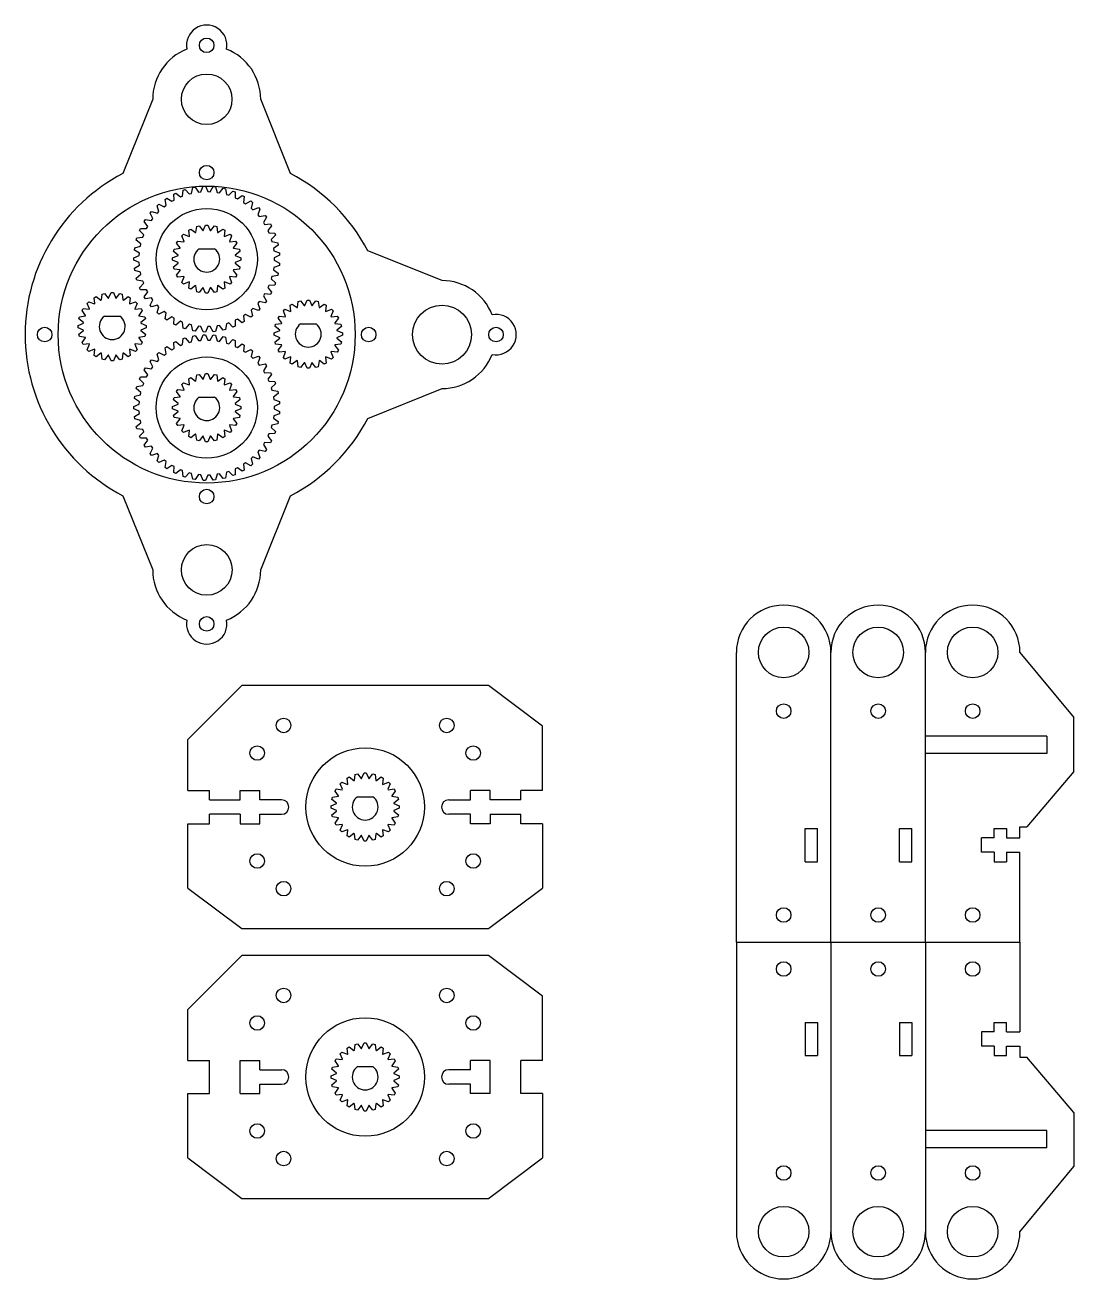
# Model space of a CAD drawing. Header units: inches. Extents: x -9.4 to 7.2, y 0.2 to 9.8.
# Drawn here: x -0.52 to 7.25, y 0.5 to 9.79 of the extents above; entities that cross this region are included whole.
import ezdxf

# ---------------------------------------------------------------- set-up
doc = ezdxf.new("R2010")
doc.units = ezdxf.units.IN
doc.header["$MEASUREMENT"] = 0
doc.layers.get('0').update_dxf_attribs({"lineweight": 25, "true_color": 0xffffff})

# ---------------------------------------------------------------- blocks, each defined once
blk = doc.blocks.new('bearing-gear')
for p, q in [((-0.2445, 0.4816), (-0.229, 0.4891)), ((-0.1954, 0.4603), (-0.1792, 0.4668)), ((-0.1751, 0.5109), (-0.1587, 0.5162)), ((-0.1294, 0.483), (-0.1125, 0.4872)), ((-0.1023, 0.5303), (-0.0853, 0.5333)), ((-0.0609, 0.4963), (-0.0436, 0.4981)), ((-0.0275, 0.5394), (-0.0102, 0.54)), ((0.0087, 0.4999), (0.0262, 0.4993)), ((0.0479, 0.5379), (0.065, 0.5361)), ((0.0782, 0.4938), (0.0954, 0.4908)), ((0.1223, 0.526), (0.139, 0.5219)), ((0.1462, 0.4782), (0.1628, 0.4728)), ((0.1943, 0.5039), (0.2103, 0.4974)), ((0.2625, 0.472), (0.2775, 0.4633)), ((-0.3677, 0.3955), (-0.3549, 0.4071)), ((-0.3147, 0.3886), (-0.3009, 0.3993)), ((-0.3091, 0.4429), (-0.2948, 0.4525)), ((-0.2575, 0.4286), (-0.2424, 0.4373)), ((0.2113, 0.4532), (0.227, 0.4455)), ((0.2723, 0.4193), (0.2868, 0.4096)), ((0.3257, 0.4308), (0.3393, 0.4202)), ((0.328, 0.3774), (0.341, 0.3657)), ((0.3825, 0.3813), (0.3944, 0.3689)), ((-0.4625, 0.2788), (-0.4534, 0.2935)), ((-0.4192, 0.3405), (-0.4081, 0.3537)), ((-0.4096, 0.2868), (-0.3993, 0.3009)), ((-0.3657, 0.341), (-0.3536, 0.3536)), ((0.3774, 0.328), (0.3886, 0.3147)), ((0.4318, 0.3244), (0.4419, 0.3104)), ((-0.4968, 0.2118), (-0.4898, 0.2275)), ((-0.4455, 0.227), (-0.4373, 0.2424)), ((0.4193, 0.2723), (0.4286, 0.2575)), ((0.4532, 0.2113), (0.4603, 0.1954)), ((0.4727, 0.2611), (0.4808, 0.2459)), ((0.5045, 0.1928), (0.5104, 0.1766)), ((-0.5215, 0.1406), (-0.5167, 0.1571)), ((-0.4908, 0.0954), (-0.4872, 0.1125)), ((-0.4728, 0.1628), (-0.4668, 0.1792)), ((0.4782, 0.1462), (0.483, 0.1294)), ((0.5264, 0.1207), (0.53, 0.1038)), ((-0.54, -0.0086), (-0.54, 0.0086)), ((-0.5359, 0.0666), (-0.5335, 0.0837)), ((-0.4993, 0.0262), (-0.4981, 0.0436)), ((0.4938, 0.0782), (0.4963, 0.0609)), ((0.4999, 0.0087), (0.4999, -0.0087)), ((0.5381, 0.0463), (0.5393, 0.0291)), ((-0.5335, -0.0837), (-0.5359, -0.0666)), ((-0.4981, -0.0436), (-0.4993, -0.0262)), ((0.4963, -0.0609), (0.4938, -0.0782)), ((0.5393, -0.0291), (0.5381, -0.0463)), ((-0.5167, -0.1571), (-0.5215, -0.1406)), ((-0.4872, -0.1125), (-0.4908, -0.0954)), ((-0.4668, -0.1792), (-0.4728, -0.1628)), ((0.483, -0.1294), (0.4782, -0.1462)), ((0.5104, -0.1766), (0.5045, -0.1928)), ((0.53, -0.1038), (0.5264, -0.1207)), ((-0.4898, -0.2275), (-0.4968, -0.2118)), ((-0.4373, -0.2424), (-0.4455, -0.227)), ((0.4286, -0.2575), (0.4193, -0.2723)), ((0.4603, -0.1954), (0.4532, -0.2113)), ((0.4808, -0.2459), (0.4727, -0.2611)), ((-0.4534, -0.2935), (-0.4625, -0.2788)), ((-0.4081, -0.3537), (-0.4192, -0.3405)), ((-0.3993, -0.3009), (-0.4096, -0.2868)), ((-0.3536, -0.3536), (-0.3657, -0.341)), ((0.341, -0.3657), (0.328, -0.3774)), ((0.3886, -0.3147), (0.3774, -0.328)), ((0.3944, -0.3689), (0.3825, -0.3813)), ((0.4419, -0.3104), (0.4318, -0.3244)), ((-0.3549, -0.4071), (-0.3677, -0.3955)), ((-0.3009, -0.3993), (-0.3147, -0.3886)), ((-0.2948, -0.4525), (-0.3091, -0.4429)), ((-0.2424, -0.4373), (-0.2575, -0.4286)), ((-0.1792, -0.4668), (-0.1954, -0.4603)), ((0.227, -0.4455), (0.2113, -0.4532)), ((0.2775, -0.4633), (0.2625, -0.472)), ((0.2868, -0.4096), (0.2723, -0.4193)), ((0.3393, -0.4202), (0.3257, -0.4308)), ((-0.229, -0.4891), (-0.2445, -0.4816)), ((-0.1587, -0.5162), (-0.1751, -0.5109)), ((-0.1125, -0.4872), (-0.1294, -0.483)), ((-0.0853, -0.5333), (-0.1023, -0.5303)), ((-0.0436, -0.4981), (-0.0609, -0.4963)), ((-0.0102, -0.54), (-0.0275, -0.5394)), ((0.0262, -0.4993), (0.0087, -0.4999)), ((0.065, -0.5361), (0.0479, -0.5379)), ((0.0954, -0.4908), (0.0782, -0.4938)), ((0.139, -0.5219), (0.1223, -0.526)), ((0.1628, -0.4728), (0.1462, -0.4782)), ((0.2103, -0.4974), (0.1943, -0.5039))]:
    blk.add_line(p, q)
at = {"color": 7, "true_color": 0x000000}
for p, q in [((-0.2424, 0.4373), (-0.2445, 0.4816)), ((-0.229, 0.4891), (-0.1954, 0.4603)), ((-0.1792, 0.4668), (-0.1751, 0.5109)), ((-0.1587, 0.5162), (-0.1294, 0.483)), ((-0.1125, 0.4872), (-0.1023, 0.5303)), ((-0.0853, 0.5333), (-0.0609, 0.4963)), ((-0.0436, 0.4981), (-0.0275, 0.5394)), ((-0.0102, 0.54), (0.0087, 0.4999)), ((0.0262, 0.4993), (0.0479, 0.5379)), ((0.065, 0.5361), (0.0782, 0.4938)), ((0.0954, 0.4908), (0.1223, 0.526)), ((0.139, 0.5219), (0.1462, 0.4782)), ((0.1628, 0.4728), (0.1943, 0.5039)), ((0.2103, 0.4974), (0.2113, 0.4532)), ((0.227, 0.4455), (0.2625, 0.472)), ((-0.3536, 0.3536), (-0.3677, 0.3955)), ((-0.3549, 0.4071), (-0.3147, 0.3886)), ((-0.3009, 0.3993), (-0.3091, 0.4429)), ((-0.2948, 0.4525), (-0.2575, 0.4286)), ((0.2775, 0.4633), (0.2723, 0.4193)), ((0.2868, 0.4096), (0.3257, 0.4308)), ((0.3393, 0.4202), (0.328, 0.3774)), ((0.341, 0.3657), (0.3825, 0.3813)), ((-0.4373, 0.2424), (-0.4625, 0.2788)), ((-0.4534, 0.2935), (-0.4096, 0.2868)), ((-0.3993, 0.3009), (-0.4192, 0.3405)), ((-0.4081, 0.3537), (-0.3657, 0.341)), ((0.3944, 0.3689), (0.3774, 0.328)), ((0.3886, 0.3147), (0.4318, 0.3244)), ((0.4419, 0.3104), (0.4193, 0.2723)), ((-0.4668, 0.1792), (-0.4968, 0.2118)), ((-0.4898, 0.2275), (-0.4455, 0.227)), ((0.4286, 0.2575), (0.4727, 0.2611)), ((0.4808, 0.2459), (0.4532, 0.2113)), ((0.4603, 0.1954), (0.5045, 0.1928)), ((-0.5335, 0.0837), (-0.4908, 0.0954)), ((-0.4872, 0.1125), (-0.5215, 0.1406)), ((-0.5167, 0.1571), (-0.4728, 0.1628)), ((0.5104, 0.1766), (0.4782, 0.1462)), ((0.483, 0.1294), (0.5264, 0.1207)), ((0.53, 0.1038), (0.4938, 0.0782)), ((-0.54, 0.0086), (-0.4993, 0.0262)), ((-0.4981, 0.0436), (-0.5359, 0.0666)), ((0.4963, 0.0609), (0.5381, 0.0463)), ((0.5393, 0.0291), (0.4999, 0.0087)), ((-0.4993, -0.0262), (-0.54, -0.0086)), ((-0.5359, -0.0666), (-0.4981, -0.0436)), ((-0.4908, -0.0954), (-0.5335, -0.0837)), ((0.4938, -0.0782), (0.53, -0.1038)), ((0.5381, -0.0463), (0.4963, -0.0609)), ((0.4999, -0.0087), (0.5393, -0.0291)), ((-0.5215, -0.1406), (-0.4872, -0.1125)), ((-0.4728, -0.1628), (-0.5167, -0.1571)), ((-0.4968, -0.2118), (-0.4668, -0.1792)), ((0.4782, -0.1462), (0.5104, -0.1766)), ((0.5264, -0.1207), (0.483, -0.1294)), ((-0.4455, -0.227), (-0.4898, -0.2275)), ((-0.4625, -0.2788), (-0.4373, -0.2424)), ((0.4193, -0.2723), (0.4419, -0.3104)), ((0.4727, -0.2611), (0.4286, -0.2575)), ((0.4532, -0.2113), (0.4808, -0.2459)), ((0.5045, -0.1928), (0.4603, -0.1954)), ((-0.4096, -0.2868), (-0.4534, -0.2935)), ((-0.4192, -0.3405), (-0.3993, -0.3009)), ((-0.3657, -0.341), (-0.4081, -0.3537)), ((-0.3677, -0.3955), (-0.3536, -0.3536)), ((0.3825, -0.3813), (0.341, -0.3657)), ((0.3774, -0.328), (0.3944, -0.3689)), ((0.4318, -0.3244), (0.3886, -0.3147)), ((-0.3147, -0.3886), (-0.3549, -0.4071)), ((-0.3091, -0.4429), (-0.3009, -0.3993)), ((-0.2575, -0.4286), (-0.2948, -0.4525)), ((-0.2445, -0.4816), (-0.2424, -0.4373)), ((-0.1954, -0.4603), (-0.229, -0.4891)), ((0.2113, -0.4532), (0.2103, -0.4974)), ((0.2625, -0.472), (0.227, -0.4455)), ((0.2723, -0.4193), (0.2775, -0.4633)), ((0.3257, -0.4308), (0.2868, -0.4096)), ((0.328, -0.3774), (0.3393, -0.4202)), ((-0.1751, -0.5109), (-0.1792, -0.4668)), ((-0.1294, -0.483), (-0.1587, -0.5162)), ((-0.1023, -0.5303), (-0.1125, -0.4872)), ((-0.0609, -0.4963), (-0.0853, -0.5333)), ((-0.0275, -0.5394), (-0.0436, -0.4981)), ((0.0087, -0.4999), (-0.0102, -0.54)), ((0.0479, -0.5379), (0.0262, -0.4993)), ((0.0782, -0.4938), (0.065, -0.5361)), ((0.1223, -0.526), (0.0954, -0.4908)), ((0.1462, -0.4782), (0.139, -0.5219)), ((0.1943, -0.5039), (0.1628, -0.4728))]:
    blk.add_line(p, q, dxfattribs=at)

msp = doc.modelspace()

# ---------------------------------------------------------------- linework, layer by layer
for p, q in [((0.426, 9.2431), (0.2053, 8.6934)), ((1.4467, 8.6935), (1.226, 9.2431)), ((0.6927, 8.2735), (0.7077, 8.2821)), ((0.7528, 8.3008), (0.7694, 8.3053)), ((0.7969, 8.2705), (0.8003, 8.271)), ((0.8178, 8.3116), (0.835, 8.3116)), ((0.8526, 8.271), (0.8559, 8.2705)), ((0.8834, 8.3053), (0.9001, 8.3008)), ((0.9452, 8.2821), (0.9601, 8.2735)), ((0.6035, 8.1779), (0.6121, 8.1929)), ((0.6418, 8.2316), (0.654, 8.2438)), ((0.6561, 8.1877), (0.6582, 8.1904)), ((0.6952, 8.2274), (0.6979, 8.2295)), ((0.7432, 8.2557), (0.7463, 8.257)), ((0.9065, 8.257), (0.9096, 8.2557)), ((0.955, 8.2295), (0.9577, 8.2274)), ((0.9947, 8.1904), (0.9967, 8.1877)), ((0.9988, 8.2438), (1.011, 8.2316)), ((1.0407, 8.1929), (1.0494, 8.1779)), ((0.5803, 8.1162), (0.5848, 8.1329)), ((0.6147, 8.0854), (0.6151, 8.0887)), ((0.6286, 8.1393), (0.6299, 8.1424)), ((1.0229, 8.1424), (1.0242, 8.1393)), ((1.0377, 8.0887), (1.0382, 8.0854)), ((1.068, 8.1329), (1.0725, 8.1162)), ((2.5692, 7.9), (2.0195, 8.1207)), ((0.574, 8.0506), (0.574, 8.0678)), ((0.5848, 7.9855), (0.5803, 8.0022)), ((0.6151, 8.0297), (0.6147, 8.033)), ((1.0382, 8.033), (1.0377, 8.0297)), ((1.0725, 8.0022), (1.068, 7.9855)), ((1.0789, 8.0678), (1.0789, 8.0506)), ((0.6121, 7.9255), (0.6035, 7.9404)), ((0.6299, 7.976), (0.6286, 7.9791)), ((0.6582, 7.928), (0.6561, 7.9307)), ((0.9967, 7.9307), (0.9947, 7.928)), ((1.0242, 7.9791), (1.0229, 7.976)), ((1.0494, 7.9404), (1.0407, 7.9255)), ((0.0524, 7.8008), (0.0691, 7.8053)), ((0.1174, 7.8116), (0.1347, 7.8116)), ((0.1831, 7.8053), (0.1997, 7.8008)), ((0.654, 7.8746), (0.6418, 7.8868)), ((0.7077, 7.8363), (0.6927, 7.8449)), ((0.6979, 7.8889), (0.6952, 7.891)), ((0.7463, 7.8614), (0.7432, 7.8627)), ((0.7694, 7.8131), (0.7528, 7.8176)), ((0.8003, 7.8474), (0.7969, 7.8479)), ((0.835, 7.8067), (0.8178, 7.8067)), ((0.8559, 7.8479), (0.8526, 7.8474)), ((0.9001, 7.8176), (0.8834, 7.8131)), ((0.9096, 7.8627), (0.9065, 7.8614)), ((0.9601, 7.8449), (0.9452, 7.8363)), ((0.9577, 7.891), (0.955, 7.8889)), ((1.011, 7.8868), (0.9988, 7.8746)), ((-0.0585, 7.7316), (-0.0463, 7.7438)), ((-0.0076, 7.7735), (0.0073, 7.7821)), ((-0.0052, 7.7274), (-0.0025, 7.7295)), ((0.0428, 7.7557), (0.046, 7.757)), ((0.0965, 7.7705), (0.0999, 7.771)), ((0.1522, 7.771), (0.1556, 7.7705)), ((0.2061, 7.757), (0.2093, 7.7557)), ((0.2448, 7.7821), (0.2598, 7.7735)), ((0.2546, 7.7295), (0.2573, 7.7274)), ((0.2985, 7.7438), (0.3107, 7.7316)), ((1.4449, 7.7177), (1.4598, 7.7264)), ((1.5049, 7.745), (1.5215, 7.7495)), ((1.549, 7.7148), (1.5524, 7.7152)), ((1.5699, 7.7559), (1.5872, 7.7559)), ((1.6047, 7.7152), (1.6081, 7.7148)), ((1.6356, 7.7495), (1.6522, 7.745)), ((1.6973, 7.7264), (1.7122, 7.7177)), ((-0.12, 7.6162), (-0.1155, 7.6329)), ((-0.0969, 7.6779), (-0.0883, 7.6929)), ((-0.0717, 7.6393), (-0.0704, 7.6424)), ((-0.0442, 7.6877), (-0.0422, 7.6904)), ((0.2943, 7.6904), (0.2964, 7.6877)), ((0.3225, 7.6424), (0.3238, 7.6393)), ((0.3404, 7.6929), (0.349, 7.6779)), ((0.3677, 7.6329), (0.3721, 7.6162)), ((1.3556, 7.6222), (1.3642, 7.6371)), ((1.394, 7.6758), (1.4061, 7.688)), ((1.4082, 7.632), (1.4103, 7.6347)), ((1.4473, 7.6717), (1.45, 7.6737)), ((1.4953, 7.6999), (1.4985, 7.7012)), ((1.6586, 7.7012), (1.6618, 7.6999)), ((1.7071, 7.6737), (1.7098, 7.6717)), ((1.7468, 7.6347), (1.7489, 7.632)), ((1.751, 7.688), (1.7632, 7.6758)), ((1.7929, 7.6371), (1.8015, 7.6222)), ((-0.1264, 7.5506), (-0.1264, 7.5678)), ((-0.0857, 7.5854), (-0.0853, 7.5887)), ((-0.0853, 7.5297), (-0.0857, 7.533)), ((0.3374, 7.5887), (0.3378, 7.5854)), ((0.3378, 7.533), (0.3374, 7.5297)), ((0.3785, 7.5678), (0.3785, 7.5506)), ((1.3325, 7.5604), (1.3369, 7.5771)), ((1.3668, 7.5296), (1.3672, 7.533)), ((1.3808, 7.5835), (1.3821, 7.5867)), ((1.775, 7.5867), (1.7763, 7.5835)), ((1.7899, 7.533), (1.7903, 7.5296)), ((1.8202, 7.5771), (1.8246, 7.5604)), ((-0.1155, 7.4855), (-0.12, 7.5022)), ((-0.0883, 7.4255), (-0.0969, 7.4404)), ((-0.0704, 7.476), (-0.0717, 7.4791)), ((0.3238, 7.4791), (0.3225, 7.476)), ((0.349, 7.4404), (0.3404, 7.4255)), ((0.3721, 7.5022), (0.3677, 7.4855)), ((1.3261, 7.4948), (1.3261, 7.5121)), ((1.3369, 7.4298), (1.3325, 7.4464)), ((1.3672, 7.4739), (1.3668, 7.4773)), ((1.7903, 7.4773), (1.7899, 7.4739)), ((1.8246, 7.4464), (1.8202, 7.4298)), ((1.831, 7.5121), (1.831, 7.4948)), ((-0.0463, 7.3746), (-0.0585, 7.3868)), ((-0.0422, 7.428), (-0.0442, 7.4307)), ((0.0073, 7.3363), (-0.0076, 7.3449)), ((-0.0025, 7.3889), (-0.0052, 7.391)), ((0.046, 7.3614), (0.0428, 7.3627)), ((0.0999, 7.3474), (0.0965, 7.3479)), ((0.1556, 7.3479), (0.1522, 7.3474)), ((0.2093, 7.3627), (0.2061, 7.3614)), ((0.2598, 7.3449), (0.2448, 7.3363)), ((0.2573, 7.391), (0.2546, 7.3889)), ((0.2964, 7.4307), (0.2943, 7.428)), ((0.3107, 7.3868), (0.2985, 7.3746)), ((1.3642, 7.3697), (1.3556, 7.3847)), ((1.3821, 7.4202), (1.3808, 7.4234)), ((1.4103, 7.3722), (1.4082, 7.3749)), ((1.7489, 7.3749), (1.7468, 7.3722)), ((1.7763, 7.4234), (1.775, 7.4202)), ((1.8015, 7.3847), (1.7929, 7.3697)), ((0.0691, 7.3131), (0.0524, 7.3176)), ((0.1347, 7.3067), (0.1174, 7.3067)), ((0.1997, 7.3176), (0.1831, 7.3131)), ((1.4061, 7.3188), (1.394, 7.331)), ((1.4598, 7.2805), (1.4449, 7.2891)), ((1.45, 7.3331), (1.4473, 7.3352)), ((1.4985, 7.3057), (1.4953, 7.307)), ((1.5215, 7.2574), (1.5049, 7.2618)), ((1.5524, 7.2917), (1.549, 7.2921)), ((1.5872, 7.251), (1.5699, 7.251)), ((1.6081, 7.2921), (1.6047, 7.2917)), ((1.6522, 7.2618), (1.6356, 7.2574)), ((1.6618, 7.307), (1.6586, 7.3057)), ((1.7122, 7.2891), (1.6973, 7.2805)), ((1.7098, 7.3352), (1.7071, 7.3331)), ((1.7632, 7.331), (1.751, 7.3188)), ((0.6927, 7.1735), (0.7077, 7.1821)), ((0.7432, 7.1557), (0.7463, 7.157)), ((0.7528, 7.2008), (0.7694, 7.2053)), ((0.7969, 7.1705), (0.8003, 7.171)), ((0.8178, 7.2116), (0.835, 7.2116)), ((0.8526, 7.171), (0.8559, 7.1705)), ((0.8834, 7.2053), (0.9001, 7.2008)), ((0.9065, 7.157), (0.9096, 7.1557)), ((0.9452, 7.1821), (0.9601, 7.1735)), ((0.6035, 7.0779), (0.6121, 7.0929)), ((0.6418, 7.1316), (0.654, 7.1438)), ((0.6561, 7.0877), (0.6582, 7.0904)), ((0.6952, 7.1274), (0.6979, 7.1295)), ((0.955, 7.1295), (0.9577, 7.1274)), ((0.9947, 7.0904), (0.9967, 7.0877)), ((0.9988, 7.1438), (1.011, 7.1316)), ((1.0407, 7.0929), (1.0494, 7.0779)), ((2.0195, 6.8793), (2.5692, 7.1)), ((0.574, 6.9506), (0.574, 6.9678)), ((0.5803, 7.0162), (0.5848, 7.0329)), ((0.6147, 6.9854), (0.6151, 6.9887)), ((0.6286, 7.0393), (0.6299, 7.0424)), ((1.0229, 7.0424), (1.0242, 7.0393)), ((1.0377, 6.9887), (1.0382, 6.9854)), ((1.068, 7.0329), (1.0725, 7.0162)), ((1.0789, 6.9678), (1.0789, 6.9506)), ((0.5848, 6.8855), (0.5803, 6.9022)), ((0.6151, 6.9297), (0.6147, 6.933)), ((0.6299, 6.876), (0.6286, 6.8791)), ((1.0242, 6.8791), (1.0229, 6.876)), ((1.0382, 6.933), (1.0377, 6.9297)), ((1.0725, 6.9022), (1.068, 6.8855)), ((0.6121, 6.8255), (0.6035, 6.8404)), ((0.654, 6.7746), (0.6418, 6.7868)), ((0.6582, 6.828), (0.6561, 6.8307)), ((0.6979, 6.7889), (0.6952, 6.791)), ((0.9577, 6.791), (0.955, 6.7889)), ((0.9967, 6.8307), (0.9947, 6.828)), ((1.011, 6.7868), (0.9988, 6.7746)), ((1.0494, 6.8404), (1.0407, 6.8255)), ((0.7077, 6.7363), (0.6927, 6.7449)), ((0.7463, 6.7614), (0.7432, 6.7627)), ((0.7694, 6.7131), (0.7528, 6.7176)), ((0.8003, 6.7474), (0.7969, 6.7479)), ((0.835, 6.7067), (0.8178, 6.7067)), ((0.8559, 6.7479), (0.8526, 6.7474)), ((0.9001, 6.7176), (0.8834, 6.7131)), ((0.9096, 6.7627), (0.9065, 6.7614)), ((0.9601, 6.7449), (0.9452, 6.7363)), ((0.2054, 6.3065), (0.4261, 5.7569)), ((1.2261, 5.7569), (1.4469, 6.3066)), ((1.0857, 4.9), (0.6857, 4.5)), ((2.9143, 4.9), (1.0857, 4.9)), ((3.3143, 4.6), (2.9143, 4.9)), ((3.3143, 4.1232), (3.3143, 4.6)), ((0.6857, 4.1232), (0.6857, 4.5)), ((1.8154, 4.1724), (1.8276, 4.1846)), ((1.8663, 4.2143), (1.8812, 4.2229)), ((1.9168, 4.1965), (1.9199, 4.1978)), ((1.9263, 4.2416), (1.943, 4.2461)), ((1.9705, 4.2113), (1.9738, 4.2118)), ((1.9914, 4.2524), (2.0086, 4.2524)), ((2.0262, 4.2118), (2.0295, 4.2113)), ((2.057, 4.2461), (2.0737, 4.2416)), ((2.0801, 4.1978), (2.0832, 4.1965)), ((2.1188, 4.2229), (2.1337, 4.2143)), ((2.1724, 4.1846), (2.1846, 4.1724)), ((1.074, 4.0539), (1.074, 4.1232)), ((1.7771, 4.1188), (1.7857, 4.1337)), ((1.8297, 4.1285), (1.8318, 4.1312)), ((1.8688, 4.1682), (1.8715, 4.1703)), ((2.1285, 4.1703), (2.1312, 4.1682)), ((2.1682, 4.1312), (2.1703, 4.1285)), ((2.2143, 4.1337), (2.2229, 4.1188)), ((2.926, 4.0539), (2.926, 4.1232)), ((0.8457, 4.0539), (1.074, 4.0539)), ((1.7476, 3.9914), (1.7476, 4.0086)), ((1.7539, 4.057), (1.7584, 4.0737)), ((1.7882, 4.0262), (1.7887, 4.0295)), ((1.8022, 4.0801), (1.8035, 4.0832)), ((2.1965, 4.0832), (2.1978, 4.0801)), ((2.2113, 4.0295), (2.2118, 4.0262)), ((2.2416, 4.0737), (2.2461, 4.057)), ((2.2524, 4.0086), (2.2524, 3.9914)), ((3.1542, 4.0539), (2.926, 4.0539)), ((1.074, 3.9461), (0.8457, 3.9461)), ((1.074, 3.9461), (1.074, 3.8767)), ((1.7584, 3.9263), (1.7539, 3.943)), ((1.7887, 3.9705), (1.7882, 3.9738)), ((1.8035, 3.9168), (1.8022, 3.9199)), ((2.1978, 3.9199), (2.1965, 3.9168)), ((2.2118, 3.9738), (2.2113, 3.9705)), ((2.2461, 3.943), (2.2416, 3.9263)), ((2.926, 3.9461), (3.1542, 3.9461)), ((2.926, 3.9461), (2.926, 3.8767)), ((0.6857, 3.4), (0.6857, 3.8767)), ((1.7857, 3.8663), (1.7771, 3.8812)), ((1.8276, 3.8154), (1.8154, 3.8276)), ((1.8318, 3.8688), (1.8297, 3.8715)), ((1.8715, 3.8297), (1.8688, 3.8318)), ((2.1312, 3.8318), (2.1285, 3.8297)), ((2.1703, 3.8715), (2.1682, 3.8688)), ((2.1846, 3.8276), (2.1724, 3.8154)), ((2.2229, 3.8812), (2.2143, 3.8663)), ((3.3143, 3.8767), (3.3143, 3.4)), ((1.8812, 3.7771), (1.8663, 3.7857)), ((1.9199, 3.8022), (1.9168, 3.8035)), ((1.943, 3.7539), (1.9263, 3.7584)), ((1.9738, 3.7882), (1.9705, 3.7887)), ((2.0086, 3.7476), (1.9914, 3.7476)), ((2.0295, 3.7887), (2.0262, 3.7882)), ((2.0737, 3.7584), (2.057, 3.7539)), ((2.0832, 3.8035), (2.0801, 3.8022)), ((2.1337, 3.7857), (2.1188, 3.7771)), ((0.6857, 3.4), (1.0857, 3.1)), ((2.9143, 3.1), (3.3143, 3.4)), ((1.0857, 3.1), (2.9143, 3.1)), ((1.0857, 2.9), (0.6857, 2.5)), ((2.9143, 2.9), (1.0857, 2.9)), ((3.3143, 2.6), (2.9143, 2.9)), ((3.3143, 2.1232), (3.3143, 2.6)), ((0.6857, 2.1232), (0.6857, 2.5)), ((1.9263, 2.2416), (1.943, 2.2461)), ((1.9914, 2.2524), (2.0086, 2.2524)), ((2.057, 2.2461), (2.0737, 2.2416)), ((1.8154, 2.1724), (1.8276, 2.1846)), ((1.8663, 2.2143), (1.8812, 2.2229)), ((1.8688, 2.1682), (1.8715, 2.1703)), ((1.9168, 2.1965), (1.9199, 2.1978)), ((1.9705, 2.2113), (1.9738, 2.2118)), ((2.0262, 2.2118), (2.0295, 2.2113)), ((2.0801, 2.1978), (2.0832, 2.1965)), ((2.1188, 2.2229), (2.1337, 2.2143)), ((2.1285, 2.1703), (2.1312, 2.1682)), ((2.1724, 2.1846), (2.1846, 2.1724)), ((1.7539, 2.057), (1.7584, 2.0737)), ((1.7771, 2.1188), (1.7857, 2.1337)), ((1.8022, 2.0801), (1.8035, 2.0832)), ((1.8297, 2.1285), (1.8318, 2.1312)), ((2.1682, 2.1312), (2.1703, 2.1285)), ((2.1965, 2.0832), (2.1978, 2.0801)), ((2.2143, 2.1337), (2.2229, 2.1188)), ((2.2416, 2.0737), (2.2461, 2.057)), ((1.7476, 1.9914), (1.7476, 2.0086)), ((1.7882, 2.0262), (1.7887, 2.0295)), ((1.7887, 1.9705), (1.7882, 1.9738)), ((2.2113, 2.0295), (2.2118, 2.0262)), ((2.2118, 1.9738), (2.2113, 1.9705)), ((2.2524, 2.0086), (2.2524, 1.9914)), ((0.6857, 1.4), (0.6857, 1.8767)), ((1.7584, 1.9263), (1.7539, 1.943)), ((1.7857, 1.8663), (1.7771, 1.8812)), ((1.8035, 1.9168), (1.8022, 1.9199)), ((1.8318, 1.8688), (1.8297, 1.8715)), ((2.1703, 1.8715), (2.1682, 1.8688)), ((2.1978, 1.9199), (2.1965, 1.9168)), ((2.2229, 1.8812), (2.2143, 1.8663)), ((2.2461, 1.943), (2.2416, 1.9263)), ((3.3143, 1.8767), (3.3143, 1.4)), ((1.8276, 1.8154), (1.8154, 1.8276)), ((1.8812, 1.7771), (1.8663, 1.7857)), ((1.8715, 1.8297), (1.8688, 1.8318)), ((1.9199, 1.8022), (1.9168, 1.8035)), ((1.9738, 1.7882), (1.9705, 1.7887)), ((2.0295, 1.7887), (2.0262, 1.7882)), ((2.0832, 1.8035), (2.0801, 1.8022)), ((2.1337, 1.7857), (2.1188, 1.7771)), ((2.1312, 1.8318), (2.1285, 1.8297)), ((2.1846, 1.8276), (2.1724, 1.8154)), ((1.943, 1.7539), (1.9263, 1.7584)), ((2.0086, 1.7476), (1.9914, 1.7476)), ((2.0737, 1.7584), (2.057, 1.7539)), ((0.6857, 1.4), (1.0857, 1.1)), ((2.9143, 1.1), (3.3143, 1.4)), ((3.3143, 1.4), (3.3143, 1.4)), ((1.0857, 1.1), (2.9143, 1.1))]:
    msp.add_line(p, q)
at = {"color": 7, "true_color": 0x000000}
for p, q in [((0.6979, 8.2295), (0.6927, 8.2735)), ((0.7077, 8.2821), (0.7432, 8.2557)), ((0.7463, 8.257), (0.7528, 8.3008)), ((0.7694, 8.3053), (0.7969, 8.2705)), ((0.8003, 8.271), (0.8178, 8.3116)), ((0.835, 8.3116), (0.8526, 8.271)), ((0.8559, 8.2705), (0.8834, 8.3053)), ((0.9001, 8.3008), (0.9065, 8.257)), ((0.9096, 8.2557), (0.9452, 8.2821)), ((0.9601, 8.2735), (0.955, 8.2295)), ((0.6299, 8.1424), (0.6035, 8.1779)), ((0.6121, 8.1929), (0.6561, 8.1877)), ((0.6582, 8.1904), (0.6418, 8.2316)), ((0.654, 8.2438), (0.6952, 8.2274)), ((0.9577, 8.2274), (0.9988, 8.2438)), ((1.011, 8.2316), (0.9947, 8.1904)), ((0.9967, 8.1877), (1.0407, 8.1929)), ((1.0494, 8.1779), (1.0229, 8.1424)), ((0.574, 8.0678), (0.6147, 8.0854)), ((0.6151, 8.0887), (0.5803, 8.1162)), ((0.5848, 8.1329), (0.6286, 8.1393)), ((1.0242, 8.1393), (1.068, 8.1329)), ((1.0725, 8.1162), (1.0377, 8.0887)), ((1.0382, 8.0854), (1.0789, 8.0678)), ((0.6147, 8.033), (0.574, 8.0506)), ((0.5803, 8.0022), (0.6151, 8.0297)), ((1.0377, 8.0297), (1.0725, 8.0022)), ((1.0789, 8.0506), (1.0382, 8.033)), ((0.6286, 7.9791), (0.5848, 7.9855)), ((0.6035, 7.9404), (0.6299, 7.976)), ((0.6561, 7.9307), (0.6121, 7.9255)), ((0.6418, 7.8868), (0.6582, 7.928)), ((0.9947, 7.928), (1.011, 7.8868)), ((1.0407, 7.9255), (0.9967, 7.9307)), ((1.0229, 7.976), (1.0494, 7.9404)), ((1.068, 7.9855), (1.0242, 7.9791)), ((0.0691, 7.8053), (0.0965, 7.7705)), ((0.0999, 7.771), (0.1174, 7.8116)), ((0.1347, 7.8116), (0.1522, 7.771)), ((0.1556, 7.7705), (0.1831, 7.8053)), ((0.6952, 7.891), (0.654, 7.8746)), ((0.6927, 7.8449), (0.6979, 7.8889)), ((0.7432, 7.8627), (0.7077, 7.8363)), ((0.7528, 7.8176), (0.7463, 7.8614)), ((0.7969, 7.8479), (0.7694, 7.8131)), ((0.8178, 7.8067), (0.8003, 7.8474)), ((0.8526, 7.8474), (0.835, 7.8067)), ((0.8834, 7.8131), (0.8559, 7.8479)), ((0.9065, 7.8614), (0.9001, 7.8176)), ((0.9452, 7.8363), (0.9096, 7.8627)), ((0.955, 7.8889), (0.9601, 7.8449)), ((0.9988, 7.8746), (0.9577, 7.891)), ((-0.0422, 7.6904), (-0.0585, 7.7316)), ((-0.0463, 7.7438), (-0.0052, 7.7274)), ((-0.0025, 7.7295), (-0.0076, 7.7735)), ((0.0073, 7.7821), (0.0428, 7.7557)), ((0.046, 7.757), (0.0524, 7.8008)), ((0.1997, 7.8008), (0.2061, 7.757)), ((0.2093, 7.7557), (0.2448, 7.7821)), ((0.2598, 7.7735), (0.2546, 7.7295)), ((0.2573, 7.7274), (0.2985, 7.7438)), ((0.3107, 7.7316), (0.2943, 7.6904)), ((1.45, 7.6737), (1.4449, 7.7177)), ((1.4598, 7.7264), (1.4953, 7.6999)), ((1.4985, 7.7012), (1.5049, 7.745)), ((1.5215, 7.7495), (1.549, 7.7148)), ((1.5524, 7.7152), (1.5699, 7.7559)), ((1.5872, 7.7559), (1.6047, 7.7152)), ((1.6081, 7.7148), (1.6356, 7.7495)), ((1.6522, 7.745), (1.6586, 7.7012)), ((1.6618, 7.6999), (1.6973, 7.7264)), ((1.7122, 7.7177), (1.7071, 7.6737)), ((-0.1155, 7.6329), (-0.0717, 7.6393)), ((-0.0704, 7.6424), (-0.0969, 7.6779)), ((-0.0883, 7.6929), (-0.0442, 7.6877)), ((0.2964, 7.6877), (0.3404, 7.6929)), ((0.349, 7.6779), (0.3225, 7.6424)), ((0.3238, 7.6393), (0.3677, 7.6329)), ((1.3821, 7.5867), (1.3556, 7.6222)), ((1.3642, 7.6371), (1.4082, 7.632)), ((1.4103, 7.6347), (1.394, 7.6758)), ((1.4061, 7.688), (1.4473, 7.6717)), ((1.7098, 7.6717), (1.751, 7.688)), ((1.7632, 7.6758), (1.7468, 7.6347)), ((1.7489, 7.632), (1.7929, 7.6371)), ((1.8015, 7.6222), (1.775, 7.5867)), ((-0.1264, 7.5678), (-0.0857, 7.5854)), ((-0.0857, 7.533), (-0.1264, 7.5506)), ((-0.0853, 7.5887), (-0.12, 7.6162)), ((-0.12, 7.5022), (-0.0853, 7.5297)), ((0.3721, 7.6162), (0.3374, 7.5887)), ((0.3374, 7.5297), (0.3721, 7.5022)), ((0.3378, 7.5854), (0.3785, 7.5678)), ((0.3785, 7.5506), (0.3378, 7.533)), ((1.3261, 7.5121), (1.3668, 7.5296)), ((1.3672, 7.533), (1.3325, 7.5604)), ((1.3369, 7.5771), (1.3808, 7.5835)), ((1.7763, 7.5835), (1.8202, 7.5771)), ((1.8246, 7.5604), (1.7899, 7.533)), ((1.7903, 7.5296), (1.831, 7.5121)), ((-0.0717, 7.4791), (-0.1155, 7.4855)), ((-0.0969, 7.4404), (-0.0704, 7.476)), ((0.3225, 7.476), (0.349, 7.4404)), ((0.3677, 7.4855), (0.3238, 7.4791)), ((1.3668, 7.4773), (1.3261, 7.4948)), ((1.3325, 7.4464), (1.3672, 7.4739)), ((1.7899, 7.4739), (1.8246, 7.4464)), ((1.831, 7.4948), (1.7903, 7.4773)), ((-0.0442, 7.4307), (-0.0883, 7.4255)), ((-0.0585, 7.3868), (-0.0422, 7.428)), ((-0.0052, 7.391), (-0.0463, 7.3746)), ((-0.0076, 7.3449), (-0.0025, 7.3889)), ((0.0428, 7.3627), (0.0073, 7.3363)), ((0.0524, 7.3176), (0.046, 7.3614)), ((0.0965, 7.3479), (0.0691, 7.3131)), ((0.1174, 7.3067), (0.0999, 7.3474)), ((0.1522, 7.3474), (0.1347, 7.3067)), ((0.1831, 7.3131), (0.1556, 7.3479)), ((0.2061, 7.3614), (0.1997, 7.3176)), ((0.2448, 7.3363), (0.2093, 7.3627)), ((0.2546, 7.3889), (0.2598, 7.3449)), ((0.2985, 7.3746), (0.2573, 7.391)), ((0.2943, 7.428), (0.3107, 7.3868)), ((0.3404, 7.4255), (0.2964, 7.4307)), ((1.3808, 7.4234), (1.3369, 7.4298)), ((1.3556, 7.3847), (1.3821, 7.4202)), ((1.4082, 7.3749), (1.3642, 7.3697)), ((1.394, 7.331), (1.4103, 7.3722)), ((1.7468, 7.3722), (1.7632, 7.331)), ((1.7929, 7.3697), (1.7489, 7.3749)), ((1.775, 7.4202), (1.8015, 7.3847)), ((1.8202, 7.4298), (1.7763, 7.4234)), ((1.4473, 7.3352), (1.4061, 7.3188)), ((1.4449, 7.2891), (1.45, 7.3331)), ((1.4953, 7.307), (1.4598, 7.2805)), ((1.5049, 7.2618), (1.4985, 7.3057)), ((1.549, 7.2921), (1.5215, 7.2574)), ((1.5699, 7.251), (1.5524, 7.2917)), ((1.6047, 7.2917), (1.5872, 7.251)), ((1.6356, 7.2574), (1.6081, 7.2921)), ((1.6586, 7.3057), (1.6522, 7.2618)), ((1.6973, 7.2805), (1.6618, 7.307)), ((1.7071, 7.3331), (1.7122, 7.2891)), ((1.751, 7.3188), (1.7098, 7.3352)), ((0.6979, 7.1295), (0.6927, 7.1735)), ((0.7077, 7.1821), (0.7432, 7.1557)), ((0.7463, 7.157), (0.7528, 7.2008)), ((0.7694, 7.2053), (0.7969, 7.1705)), ((0.8003, 7.171), (0.8178, 7.2116)), ((0.835, 7.2116), (0.8526, 7.171)), ((0.8559, 7.1705), (0.8834, 7.2053)), ((0.9001, 7.2008), (0.9065, 7.157)), ((0.9096, 7.1557), (0.9452, 7.1821)), ((0.9601, 7.1735), (0.955, 7.1295)), ((0.6299, 7.0424), (0.6035, 7.0779)), ((0.6121, 7.0929), (0.6561, 7.0877)), ((0.6582, 7.0904), (0.6418, 7.1316)), ((0.654, 7.1438), (0.6952, 7.1274)), ((0.9577, 7.1274), (0.9988, 7.1438)), ((1.011, 7.1316), (0.9947, 7.0904)), ((0.9967, 7.0877), (1.0407, 7.0929)), ((1.0494, 7.0779), (1.0229, 7.0424)), ((0.574, 6.9678), (0.6147, 6.9854)), ((0.6151, 6.9887), (0.5803, 7.0162)), ((0.5848, 7.0329), (0.6286, 7.0393)), ((1.0242, 7.0393), (1.068, 7.0329)), ((1.0725, 7.0162), (1.0377, 6.9887)), ((1.0382, 6.9854), (1.0789, 6.9678)), ((0.6147, 6.933), (0.574, 6.9506)), ((0.5803, 6.9022), (0.6151, 6.9297)), ((0.6286, 6.8791), (0.5848, 6.8855)), ((0.6035, 6.8404), (0.6299, 6.876)), ((1.0229, 6.876), (1.0494, 6.8404)), ((1.068, 6.8855), (1.0242, 6.8791)), ((1.0377, 6.9297), (1.0725, 6.9022)), ((1.0789, 6.9506), (1.0382, 6.933)), ((0.6561, 6.8307), (0.6121, 6.8255)), ((0.6418, 6.7868), (0.6582, 6.828)), ((0.6952, 6.791), (0.654, 6.7746)), ((0.6927, 6.7449), (0.6979, 6.7889)), ((0.955, 6.7889), (0.9601, 6.7449)), ((0.9988, 6.7746), (0.9577, 6.791)), ((0.9947, 6.828), (1.011, 6.7868)), ((1.0407, 6.8255), (0.9967, 6.8307)), ((0.7432, 6.7627), (0.7077, 6.7363)), ((0.7528, 6.7176), (0.7463, 6.7614)), ((0.7969, 6.7479), (0.7694, 6.7131)), ((0.8178, 6.7067), (0.8003, 6.7474)), ((0.8526, 6.7474), (0.835, 6.7067)), ((0.8834, 6.7131), (0.8559, 6.7479)), ((0.9065, 6.7614), (0.9001, 6.7176)), ((0.9452, 6.7363), (0.9096, 6.7627)), ((4.75, 3), (4.75, 5.1459)), ((5.45, 3), (5.45, 5.1459)), ((6.15, 3), (6.15, 5.1459)), ((6.85, 5.1459), (7.25, 4.6641)), ((7.25, 4.2641), (7.25, 4.6641)), ((1.8276, 4.1846), (1.8688, 4.1682)), ((1.8715, 4.1703), (1.8663, 4.2143)), ((1.8812, 4.2229), (1.9168, 4.1965)), ((1.9199, 4.1978), (1.9263, 4.2416)), ((1.943, 4.2461), (1.9705, 4.2113)), ((1.9738, 4.2118), (1.9914, 4.2524)), ((2.0086, 4.2524), (2.0262, 4.2118)), ((2.0295, 4.2113), (2.057, 4.2461)), ((2.0737, 4.2416), (2.0801, 4.1978)), ((2.0832, 4.1965), (2.1188, 4.2229)), ((2.1337, 4.2143), (2.1285, 4.1703)), ((2.1312, 4.1682), (2.1724, 4.1846)), ((7.25, 4.2641), (6.9, 3.8525)), ((1.8035, 4.0832), (1.7771, 4.1188)), ((1.7857, 4.1337), (1.8297, 4.1285)), ((1.8318, 4.1312), (1.8154, 4.1724)), ((2.1846, 4.1724), (2.1682, 4.1312)), ((2.1703, 4.1285), (2.2143, 4.1337)), ((2.2229, 4.1188), (2.1965, 4.0832)), ((1.7476, 4.0086), (1.7882, 4.0262)), ((1.7887, 4.0295), (1.7539, 4.057)), ((1.7584, 4.0737), (1.8022, 4.0801)), ((2.1978, 4.0801), (2.2416, 4.0737)), ((2.2461, 4.057), (2.2113, 4.0295)), ((2.2118, 4.0262), (2.2524, 4.0086)), ((1.7882, 3.9738), (1.7476, 3.9914)), ((1.7539, 3.943), (1.7887, 3.9705)), ((1.8022, 3.9199), (1.7584, 3.9263)), ((1.7771, 3.8812), (1.8035, 3.9168)), ((2.1965, 3.9168), (2.2229, 3.8812)), ((2.2416, 3.9263), (2.1978, 3.9199)), ((2.2113, 3.9705), (2.2461, 3.943)), ((2.2524, 3.9914), (2.2118, 3.9738)), ((1.8297, 3.8715), (1.7857, 3.8663)), ((1.8154, 3.8276), (1.8318, 3.8688)), ((1.8688, 3.8318), (1.8276, 3.8154)), ((1.8663, 3.7857), (1.8715, 3.8297)), ((2.1285, 3.8297), (2.1337, 3.7857)), ((2.1724, 3.8154), (2.1312, 3.8318)), ((2.1682, 3.8688), (2.1846, 3.8276)), ((2.2143, 3.8663), (2.1703, 3.8715)), ((6.6585, 3.8417), (6.75, 3.8417)), ((6.6585, 3.7723), (6.6585, 3.8417)), ((6.75, 3.8417), (6.75, 3.7723)), ((6.85, 3.7723), (6.85, 3.8525)), ((6.85, 3.8525), (6.9, 3.8525)), ((1.9168, 3.8035), (1.8812, 3.7771)), ((1.9263, 3.7584), (1.9199, 3.8022)), ((1.9705, 3.7887), (1.943, 3.7539)), ((1.9914, 3.7476), (1.9738, 3.7882)), ((2.0262, 3.7882), (2.0086, 3.7476)), ((2.057, 3.7539), (2.0295, 3.7887)), ((2.0801, 3.8022), (2.0737, 3.7584)), ((2.1188, 3.7771), (2.0832, 3.8035)), ((6.6585, 3.7723), (6.5663, 3.7723)), ((6.5663, 3.6646), (6.5663, 3.7723)), ((6.75, 3.7723), (6.85, 3.7723)), ((6.6585, 3.6646), (6.5663, 3.6646)), ((6.6585, 3.6646), (6.6585, 3.5952)), ((6.75, 3.6646), (6.85, 3.6646)), ((6.75, 3.6646), (6.75, 3.5952)), ((6.85, 3), (6.85, 3.6646)), ((6.6585, 3.5952), (6.75, 3.5952)), ((4.75, 3), (4.75, 0.8541)), ((4.75, 3), (6.85, 3)), ((5.45, 3), (5.45, 0.8541)), ((6.15, 3), (6.15, 0.8541)), ((6.85, 3), (6.85, 2.3354)), ((6.6585, 2.3354), (6.5663, 2.3354)), ((6.5663, 2.3354), (6.5663, 2.2277)), ((6.6585, 2.4048), (6.75, 2.4048)), ((6.6585, 2.3354), (6.6585, 2.4048)), ((6.75, 2.3354), (6.75, 2.4048)), ((6.75, 2.3354), (6.85, 2.3354)), ((1.9199, 2.1978), (1.9263, 2.2416)), ((1.943, 2.2461), (1.9705, 2.2113)), ((1.9738, 2.2118), (1.9914, 2.2524)), ((2.0086, 2.2524), (2.0262, 2.2118)), ((2.0295, 2.2113), (2.057, 2.2461)), ((2.0737, 2.2416), (2.0801, 2.1978)), ((1.8318, 2.1312), (1.8154, 2.1724)), ((1.8276, 2.1846), (1.8688, 2.1682)), ((1.8715, 2.1703), (1.8663, 2.2143)), ((1.8812, 2.2229), (1.9168, 2.1965)), ((2.0832, 2.1965), (2.1188, 2.2229)), ((2.1337, 2.2143), (2.1285, 2.1703)), ((2.1312, 2.1682), (2.1724, 2.1846)), ((2.1846, 2.1724), (2.1682, 2.1312)), ((6.6585, 2.2277), (6.5663, 2.2277)), ((6.6585, 2.2277), (6.6585, 2.1583)), ((6.6585, 2.1583), (6.75, 2.1583)), ((6.75, 2.2277), (6.85, 2.2277)), ((6.75, 2.1583), (6.75, 2.2277)), ((6.85, 2.2277), (6.85, 2.1475)), ((6.85, 2.1475), (6.9, 2.1475)), ((7.25, 1.7359), (6.9, 2.1475)), ((1.7887, 2.0295), (1.7539, 2.057)), ((1.7584, 2.0737), (1.8022, 2.0801)), ((1.8035, 2.0832), (1.7771, 2.1188)), ((1.7857, 2.1337), (1.8297, 2.1285)), ((2.1703, 2.1285), (2.2143, 2.1337)), ((2.2229, 2.1188), (2.1965, 2.0832)), ((2.1978, 2.0801), (2.2416, 2.0737)), ((2.2461, 2.057), (2.2113, 2.0295)), ((1.7476, 2.0086), (1.7882, 2.0262)), ((1.7882, 1.9738), (1.7476, 1.9914)), ((1.7539, 1.943), (1.7887, 1.9705)), ((2.2113, 1.9705), (2.2461, 1.943)), ((2.2118, 2.0262), (2.2524, 2.0086)), ((2.2524, 1.9914), (2.2118, 1.9738)), ((1.8022, 1.9199), (1.7584, 1.9263)), ((1.7771, 1.8812), (1.8035, 1.9168)), ((1.8297, 1.8715), (1.7857, 1.8663)), ((1.8154, 1.8276), (1.8318, 1.8688)), ((2.1682, 1.8688), (2.1846, 1.8276)), ((2.2143, 1.8663), (2.1703, 1.8715)), ((2.1965, 1.9168), (2.2229, 1.8812)), ((2.2416, 1.9263), (2.1978, 1.9199)), ((1.8688, 1.8318), (1.8276, 1.8154)), ((1.8663, 1.7857), (1.8715, 1.8297)), ((1.9168, 1.8035), (1.8812, 1.7771)), ((1.9263, 1.7584), (1.9199, 1.8022)), ((1.9705, 1.7887), (1.943, 1.7539)), ((1.9914, 1.7476), (1.9738, 1.7882)), ((2.0262, 1.7882), (2.0086, 1.7476)), ((2.057, 1.7539), (2.0295, 1.7887)), ((2.0801, 1.8022), (2.0737, 1.7584)), ((2.1188, 1.7771), (2.0832, 1.8035)), ((2.1285, 1.8297), (2.1337, 1.7857)), ((2.1724, 1.8154), (2.1312, 1.8318)), ((7.25, 1.7359), (7.25, 1.3359)), ((6.85, 0.8541), (7.25, 1.3359))]:
    msp.add_line(p, q, dxfattribs=at)
at = {"color": 3, "true_color": 0x00ff00}
for p, q in [((0.7688, 8.136), (0.884, 8.136)), ((0.0685, 7.636), (0.1837, 7.636)), ((1.521, 7.5802), (1.6362, 7.5802)), ((0.7688, 7.036), (0.884, 7.036)), ((7.05, 4.5259), (6.15, 4.5259)), ((7.05, 4.5259), (7.05, 4.3959)), ((7.05, 4.3959), (6.15, 4.3959)), ((1.9424, 4.0768), (2.0576, 4.0768)), ((5.2585, 3.5952), (5.2585, 3.8417)), ((5.2585, 3.8417), (5.35, 3.8417)), ((5.35, 3.5952), (5.35, 3.8417)), ((5.9585, 3.5952), (5.9585, 3.8417)), ((5.9585, 3.8417), (6.05, 3.8417)), ((6.05, 3.5952), (6.05, 3.8417)), ((5.2585, 3.5952), (5.35, 3.5952)), ((5.9585, 3.5952), (6.05, 3.5952)), ((5.2585, 2.4048), (5.2585, 2.1583)), ((5.2585, 2.4048), (5.35, 2.4048)), ((5.35, 2.4048), (5.35, 2.1583)), ((5.9585, 2.4048), (5.9585, 2.1583)), ((5.9585, 2.4048), (6.05, 2.4048)), ((6.05, 2.4048), (6.05, 2.1583)), ((5.2585, 2.1583), (5.35, 2.1583)), ((5.9585, 2.1583), (6.05, 2.1583)), ((1.074, 2.1232), (1.219, 2.1232)), ((1.074, 1.8767), (1.074, 2.1232)), ((1.219, 2.0539), (1.219, 2.1232)), ((1.219, 2.0539), (1.3807, 2.0539)), ((1.9424, 2.0768), (2.0576, 2.0768)), ((2.781, 2.0539), (2.6193, 2.0539)), ((2.781, 2.0539), (2.781, 2.1232)), ((2.926, 2.1232), (2.781, 2.1232)), ((2.926, 1.8767), (2.926, 2.1232)), ((1.074, 1.8767), (1.219, 1.8767)), ((1.219, 1.8767), (1.219, 1.9461)), ((1.219, 1.9461), (1.3807, 1.9461)), ((2.781, 1.9461), (2.6193, 1.9461)), ((2.781, 1.8767), (2.781, 1.9461)), ((2.926, 1.8767), (2.781, 1.8767)), ((7.05, 1.6041), (6.15, 1.6041)), ((7.05, 1.4741), (7.05, 1.6041)), ((7.05, 1.4741), (6.15, 1.4741))]:
    msp.add_line(p, q, dxfattribs=at)
at = {"color": 7, "true_color": 0xffffff}
for p, q in [((0.6857, 4.1232), (0.8457, 4.1232)), ((0.8457, 4.0539), (0.8457, 4.1232)), ((1.074, 4.1232), (1.219, 4.1232)), ((1.219, 4.0539), (1.219, 4.1232)), ((2.781, 4.0539), (2.781, 4.1232)), ((2.926, 4.1232), (2.781, 4.1232)), ((3.1542, 4.0539), (3.1542, 4.1232)), ((3.3143, 4.1232), (3.1542, 4.1232)), ((1.3807, 4.0539), (1.219, 4.0539)), ((2.6193, 4.0539), (2.781, 4.0539)), ((0.8457, 3.8767), (0.8457, 3.9461)), ((1.219, 3.8767), (1.219, 3.9461)), ((1.219, 3.9461), (1.3807, 3.9461)), ((2.781, 3.9461), (2.6193, 3.9461)), ((2.781, 3.8767), (2.781, 3.9461)), ((3.1542, 3.8767), (3.1542, 3.9461)), ((0.6857, 3.8767), (0.8457, 3.8767)), ((1.074, 3.8767), (1.219, 3.8767)), ((2.926, 3.8767), (2.781, 3.8767)), ((3.3143, 3.8767), (3.1542, 3.8767)), ((0.6857, 2.1232), (0.8457, 2.1232)), ((0.8457, 1.8767), (0.8457, 2.1232)), ((3.1542, 1.8767), (3.1542, 2.1232)), ((3.3143, 2.1232), (3.1542, 2.1232)), ((0.6857, 1.8767), (0.8457, 1.8767)), ((3.3143, 1.8767), (3.1542, 1.8767))]:
    msp.add_line(p, q, dxfattribs=at)
msp.add_circle((0.826, 9.6431), 0.0539)
at = {"color": 3, "true_color": 0x00ff00}
for centre, radius in [((0.826, 9.2431), 0.1875), ((0.8261, 8.7), 0.0539), ((0.8264, 8.0592), 0.375), ((2.5692, 7.5), 0.2188), ((-0.3739, 7.5), 0.0539), ((2.0261, 7.5), 0.0539), ((2.9692, 7.5), 0.0539), ((0.8264, 6.9592), 0.375), ((0.8261, 6.3), 0.0539), ((0.8261, 5.7569), 0.1875), ((0.8261, 5.3569), 0.0539), ((5.1, 5.1459), 0.1875), ((5.8, 5.1459), 0.1875), ((6.5, 5.1459), 0.1875), ((5.1, 4.7109), 0.0539), ((5.8, 4.7109), 0.0539), ((6.5, 4.7109), 0.0539), ((1.3955, 4.6045), 0.0539), ((2.6045, 4.6045), 0.0539), ((1.2, 4.4), 0.0539), ((2.8, 4.4), 0.0539), ((1.2, 3.6), 0.0539), ((2.8, 3.6), 0.0539), ((1.3955, 3.3955), 0.0539), ((2.6045, 3.3955), 0.0539), ((5.1, 3.2), 0.0539), ((5.8, 3.2), 0.0539), ((6.5, 3.2), 0.0539), ((5.1, 2.8), 0.0539), ((5.8, 2.8), 0.0539), ((6.5, 2.8), 0.0539), ((1.3955, 2.6045), 0.0539), ((2.6045, 2.6045), 0.0539), ((1.2, 2.4), 0.0539), ((2.8, 2.4), 0.0539), ((1.2, 1.6), 0.0539), ((2.8, 1.6), 0.0539), ((1.3955, 1.3955), 0.0539), ((2.6045, 1.3955), 0.0539), ((5.1, 1.2891), 0.0539), ((5.8, 1.2891), 0.0539), ((6.5, 1.2891), 0.0539), ((5.1, 0.8541), 0.1875), ((5.8, 0.8541), 0.1875), ((6.5, 0.8541), 0.1875)]:
    msp.add_circle(centre, radius, dxfattribs=at)
at = {"color": 14, "true_color": 0x800000}
for centre, radius in [((0.8261, 7.5), 1.1), ((2, 4), 0.4388), ((2, 2), 0.4388)]:
    msp.add_circle(centre, radius, dxfattribs=at)
for centre, radius, start, end in [((0.826, 9.6431), 0.15, 349.19308, 190.80692), ((0.826, 9.2431), 0.4, 111.61385, 180), ((0.826, 9.2431), 0.4, 0, 68.38615), ((0.8261, 7.5), 1.3452, 117.48211, 242.52549), ((0.8261, 7.5), 1.3452, 27.48142, 62.52471), ((2.5692, 7.5), 0.4, 21.61385, 90), ((2.9692, 7.5), 0.15, 259.19308, 100.80692), ((2.5692, 7.5), 0.4, 270, 338.38615), ((0.8261, 7.5), 1.3452, 297.48241, 332.52283), ((0.8261, 5.7569), 0.4, 180, 248.38615), ((0.8261, 5.7569), 0.4, 291.61385, 0), ((0.8261, 5.3569), 0.15, 169.19308, 10.80692)]:
    msp.add_arc(centre, radius, start, end)
at = {"color": 3, "true_color": 0x00ff00}
for centre, radius, start, end in [((0.8264, 8.0592), 0.096, 126.8699, 53.1301), ((0.1261, 7.5592), 0.096, 126.8699, 53.1301), ((1.5786, 7.5034), 0.096, 126.8699, 53.1301), ((0.8264, 6.9592), 0.096, 126.8699, 53.1301), ((2, 4), 0.096, 126.8699, 53.1301), ((1.3807, 2), 0.0539, 270, 90), ((2, 2), 0.096, 126.8699, 53.1301), ((2.6193, 2), 0.0539, 90, 270)]:
    msp.add_arc(centre, radius, start, end, dxfattribs=at)
at = {"color": 7, "true_color": 0x000000}
for centre, start, end in [((5.1, 5.1459), 0, 180), ((5.8, 5.1459), 0, 180), ((6.5, 5.1459), 0, 180), ((5.1, 0.8541), 180, 0), ((5.8, 0.8541), 180, 0), ((6.5, 0.8541), 180, 0)]:
    msp.add_arc(centre, 0.35, start, end, dxfattribs=at)
at = {"color": 7, "true_color": 0xffffff}
for centre, start, end in [((1.3807, 4), 270, 90), ((2.6193, 4), 90, 270)]:
    msp.add_arc(centre, 0.0539, start, end, dxfattribs=at)

# ---------------------------------------------------------------- block references
for p in [(0.8264, 8.0592), (0.8264, 6.9592)]:
    msp.add_blockref('bearing-gear', p)

doc.saveas('drawing.dxf')
